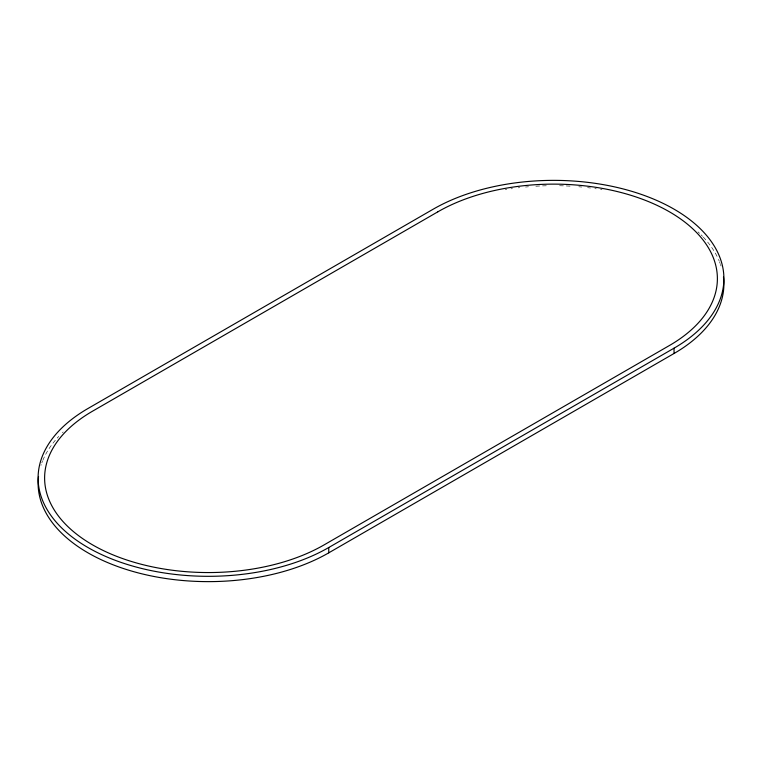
<?xml version="1.0" encoding="UTF-8"?>
<svg xmlns="http://www.w3.org/2000/svg" width="762" height="762" viewBox="0 0 762 762"><rect width="100%" height="100%" fill="white"/><g stroke="black" fill="none" stroke-linecap="round" stroke-linejoin="round"><path stroke-width="0.57" stroke-dasharray="3.81 2.86" d="M40.948 465.42A170.259 98.298 0 0 1 41.224 464.572M41.824 462.896A170.259 98.298 0 0 1 42.462 461.22M42.805 460.381A170.259 98.298 0 0 1 58.731 436.426M62.417 432.702A170.259 98.298 0 0 1 63.189 431.968M505.292 189.738A170.259 98.298 0 0 1 506.711 189.49M511.016 188.814A170.259 98.298 0 0 1 512.455 188.605M518.246 187.833A170.259 98.298 0 0 1 519.703 187.662M525.542 187.033A170.259 98.298 0 0 1 528.476 186.766M535.848 186.223A170.259 98.298 0 0 1 547.697 185.747M559.584 185.747A170.259 98.298 0 0 1 571.443 186.223M578.806 186.766A170.259 98.298 0 0 1 581.739 187.033M587.588 187.662A170.259 98.298 0 0 1 590.493 188.014M594.836 188.605A170.259 98.298 0 0 1 596.275 188.814M600.57 189.49A170.259 98.298 0 0 1 601.999 189.738M698.03 231.896A170.259 98.298 0 0 1 699.583 233.353M701.088 234.839A170.259 98.298 0 0 1 702.554 236.325M703.269 237.077A170.259 98.298 0 0 1 718.099 258.547M718.48 259.375A170.259 98.298 0 0 1 719.195 261.033M719.538 261.871A170.259 98.298 0 0 1 720.176 263.547M720.481 264.385A170.259 98.298 0 0 1 721.052 266.071"/><path stroke-width="1.14" d="M328.746 547.526L674.037 348.177A170.259 98.298 0 0 0 674.037 209.159A170.259 98.298 0 0 0 433.254 209.159L87.963 408.508A170.259 98.298 0 0 0 87.963 547.526A170.259 98.298 0 0 0 328.746 547.526L328.746 552.841A170.259 98.298 0 0 1 137.751 572.776A170.259 98.298 0 0 1 38.519 476.479M328.746 552.841L674.037 353.492A170.259 98.298 0 0 0 723.481 277.13M674.037 348.177L674.037 353.492M437.845 211.826L92.583 411.166A163.754 94.545 0 0 0 92.564 544.868A163.754 94.545 0 0 0 324.155 544.859L669.417 345.519A163.754 94.545 0 0 0 669.436 211.817A163.754 94.545 0 0 0 437.845 211.826"/></g></svg>
